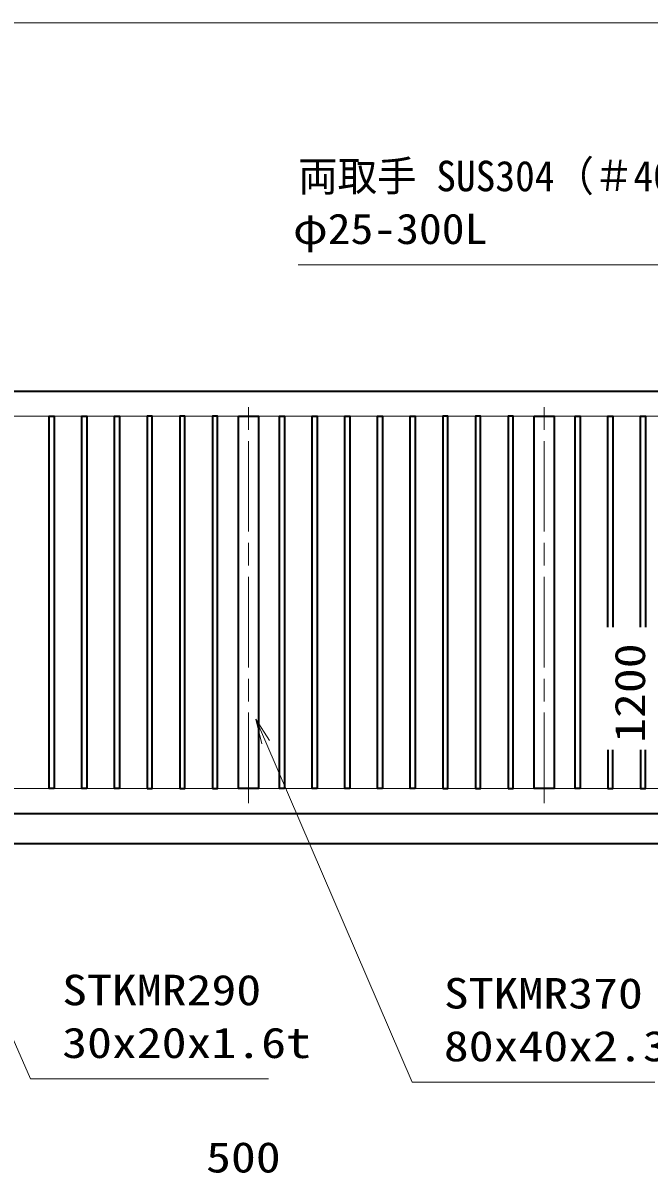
# Model space of a CAD drawing. Units: millimetres, scale not verified. Extents: x -11880 to 11880, y -8400 to 8400.
# Drawn here: x -3476 to -986, y -2316 to 2258 of the extents above; entities that cross this region are included whole.
import ezdxf
from ezdxf.enums import TextEntityAlignment as Align

# ---------------------------------------------------------------- set-up
doc = ezdxf.new("R2010")
doc.units = ezdxf.units.MM
doc.header["$LTSCALE"] = 30
doc.linetypes.add('USER1', pattern=[18, 12, -1.5, 3, -1.5])
for name, color, linetype, lineweight in [('0-1_外形線', 7, 'Continuous', 35), ('0-2_軸線', 200, 'USER1', 15), ('0-4_寸法線', 4, 'Continuous', 18), ('0-5_0', 7, 'Continuous', 18)]:
    doc.layers.add(name, color=color, linetype=linetype, lineweight=lineweight)
doc.styles.add('ＭＳ ゴシック', font='')
doc.styles.get('ＭＳ ゴシック').set_extended_font_data('MS Gothic')

# ---------------------------------------------------------------- blocks, each defined once
blk = doc.blocks.new('S251')
at = {"layer": '0-4_寸法線'}
for points in [[(-691087.7, 86309846), (-639511.7, 86309846), (-627502.8, 86282072.9), (-626312.2, 86279319.3)], [(-627961.7, 86281874.5), (-626312.2, 86279319.3), (-627043.9, 86282271.4)]]:
    blk.add_lwpolyline(points, dxfattribs=at)
at = {"layer": '0-4_寸法線', "color": 254, "style": 'ＭＳ ゴシック'}
for s, width, p in [('両取手 SUS304（＃400）', 0.95, (-691087.7, 86317546.6)), ('φ25-300L', 1.1, (-691692.5, 86311246.6))]:
    blk.add_text(s, height=3637, dxfattribs=dict(at, width=width)).set_placement(p, align=Align.BOTTOM_LEFT)
blk = doc.blocks.new('S253')
at = {"layer": '0-4_寸法線'}
for points in [[(-694623.1, 86212728.9), (-723015.1, 86212728.9), (-738710.2, 86248484.7), (-739916, 86251231.7)], [(-738252.4, 86248685.7), (-739916, 86251231.7), (-739168.1, 86248283.7)]]:
    blk.add_lwpolyline(points, dxfattribs=at)
at = {"layer": '0-4_寸法線', "color": 254, "style": 'ＭＳ ゴシック', "width": 1.2}
for s, p in [('STKMR290', (-719247.1, 86220429.5)), ('30x20x1.6t', (-719247.1, 86214129.5))]:
    blk.add_text(s, height=3637, dxfattribs=at).set_placement(p, align=Align.BOTTOM_LEFT)
blk = doc.blocks.new('S254')
at = {"layer": '0-4_寸法線'}
for points in [[(-648498.9, 86212336.5), (-677466.9, 86212336.5), (-694947.6, 86252905.2), (-696134.7, 86255660.4)], [(-694488.4, 86253103.1), (-696134.7, 86255660.4), (-695406.8, 86252707.4)]]:
    blk.add_lwpolyline(points, dxfattribs=at)
at = {"layer": '0-4_寸法線', "color": 254, "style": 'ＭＳ ゴシック', "width": 1.2}
for s, p in [('STKMR370', (-673698.9, 86220037)), ('80x40x2.3t', (-673698.9, 86213737))]:
    blk.add_text(s, height=3637, dxfattribs=at).set_placement(p, align=Align.BOTTOM_LEFT)

msp = doc.modelspace()

# ---------------------------------------------------------------- linework, layer by layer
at = {"layer": '0-1_外形線'}
msp.add_line((-6921.83, -1006.16), (6603.17, -1006.16), dxfattribs=at)
for points in [[(-6166.83, 793.84), (-166.83, 793.84), (-166.83, -73.66)], [(-1149.83, -145.3), (-1149.83, 693.84), (-1129.83, 693.84), (-1129.83, -145.3)], [(-1019.83, -145.3), (-1019.83, 693.84), (-999.83, 693.84), (-999.83, -145.3)], [(-6166.83, -886.16), (-166.83, -886.16), (-166.83, -138.66)], [(-1149.83, -632.9), (-1149.83, -786.16), (-1129.83, -786.16), (-1129.83, -632.9)], [(-1019.83, -632.9), (-1019.83, -786.16), (-999.83, -786.16), (-999.83, -632.9)]]:
    msp.add_lwpolyline(points, dxfattribs=at)
for points in [[(-3351.83, -786.16), (-3371.83, -786.16), (-3371.83, 693.84), (-3351.83, 693.84)], [(-3221.83, -786.16), (-3241.83, -786.16), (-3241.83, 693.84), (-3221.83, 693.84)], [(-3091.83, -786.16), (-3111.83, -786.16), (-3111.83, 693.84), (-3091.83, 693.84)], [(-2981.83, -786.16), (-2961.83, -786.16), (-2961.83, 693.84), (-2981.83, 693.84)], [(-2851.83, -786.16), (-2831.83, -786.16), (-2831.83, 693.84), (-2851.83, 693.84)], [(-2721.83, -786.16), (-2701.83, -786.16), (-2701.83, 693.84), (-2721.83, 693.84)], [(-2618.83, 693.84), (-2538.83, 693.84), (-2538.83, -786.16), (-2618.83, -786.16)], [(-2435.83, -786.16), (-2455.83, -786.16), (-2455.83, 693.84), (-2435.83, 693.84)], [(-2305.83, -786.16), (-2325.83, -786.16), (-2325.83, 693.84), (-2305.83, 693.84)], [(-2175.83, -786.16), (-2195.83, -786.16), (-2195.83, 693.84), (-2175.83, 693.84)], [(-2045.83, -786.16), (-2065.83, -786.16), (-2065.83, 693.84), (-2045.83, 693.84)], [(-1915.83, -786.16), (-1935.83, -786.16), (-1935.83, 693.84), (-1915.83, 693.84)], [(-1805.83, -786.16), (-1785.83, -786.16), (-1785.83, 693.84), (-1805.83, 693.84)], [(-1675.83, -786.16), (-1655.83, -786.16), (-1655.83, 693.84), (-1675.83, 693.84)], [(-1545.83, -786.16), (-1525.83, -786.16), (-1525.83, 693.84), (-1545.83, 693.84)], [(-1442.83, 693.84), (-1362.83, 693.84), (-1362.83, -786.16), (-1442.83, -786.16)], [(-1259.83, -786.16), (-1279.83, -786.16), (-1279.83, 693.84), (-1259.83, 693.84)]]:
    msp.add_lwpolyline(points, close=True, dxfattribs=at)
at = {"layer": '0-2_軸線'}
for p, q in [((-2578.83, -845.16), (-2578.83, 752.84)), ((-1402.83, -845.16), (-1402.83, 752.84))]:
    msp.add_line(p, q, dxfattribs=at)
at = {"layer": '0-4_寸法線'}
msp.add_line((-166.83, 2257.57), (-6166.83, 2257.57), dxfattribs=at)
at = {"layer": '0-5_0'}
msp.add_line((-266.83, 693.84), (-6066.83, 693.84), dxfattribs=at)
msp.add_lwpolyline([(-6066.83, 693.84), (-6066.83, -786.16), (-266.83, -786.16), (-266.83, -565.66)], dxfattribs=at)

# ---------------------------------------------------------------- block references
at = {"layer": '0-4_寸法線', "xscale": 0.03333333, "yscale": 0.03333333}
for name in ['S251', 'S254', 'S253']:
    msp.add_blockref(name, (20654.75, -2875699.17), dxfattribs=at)

# ---------------------------------------------------------------- texts
at = {"layer": '0-4_寸法線', "color": 254, "style": 'ＭＳ ゴシック', "width": 1.2}
msp.add_text('1200', height=121.2, rotation=90, dxfattribs=at).set_placement((-964.83, -605.36), align=Align.BOTTOM_LEFT)
msp.add_text('500', height=121.2, dxfattribs=at).set_placement((-2747.72, -2350.34), align=Align.BOTTOM_LEFT)

doc.saveas('drawing.dxf')
